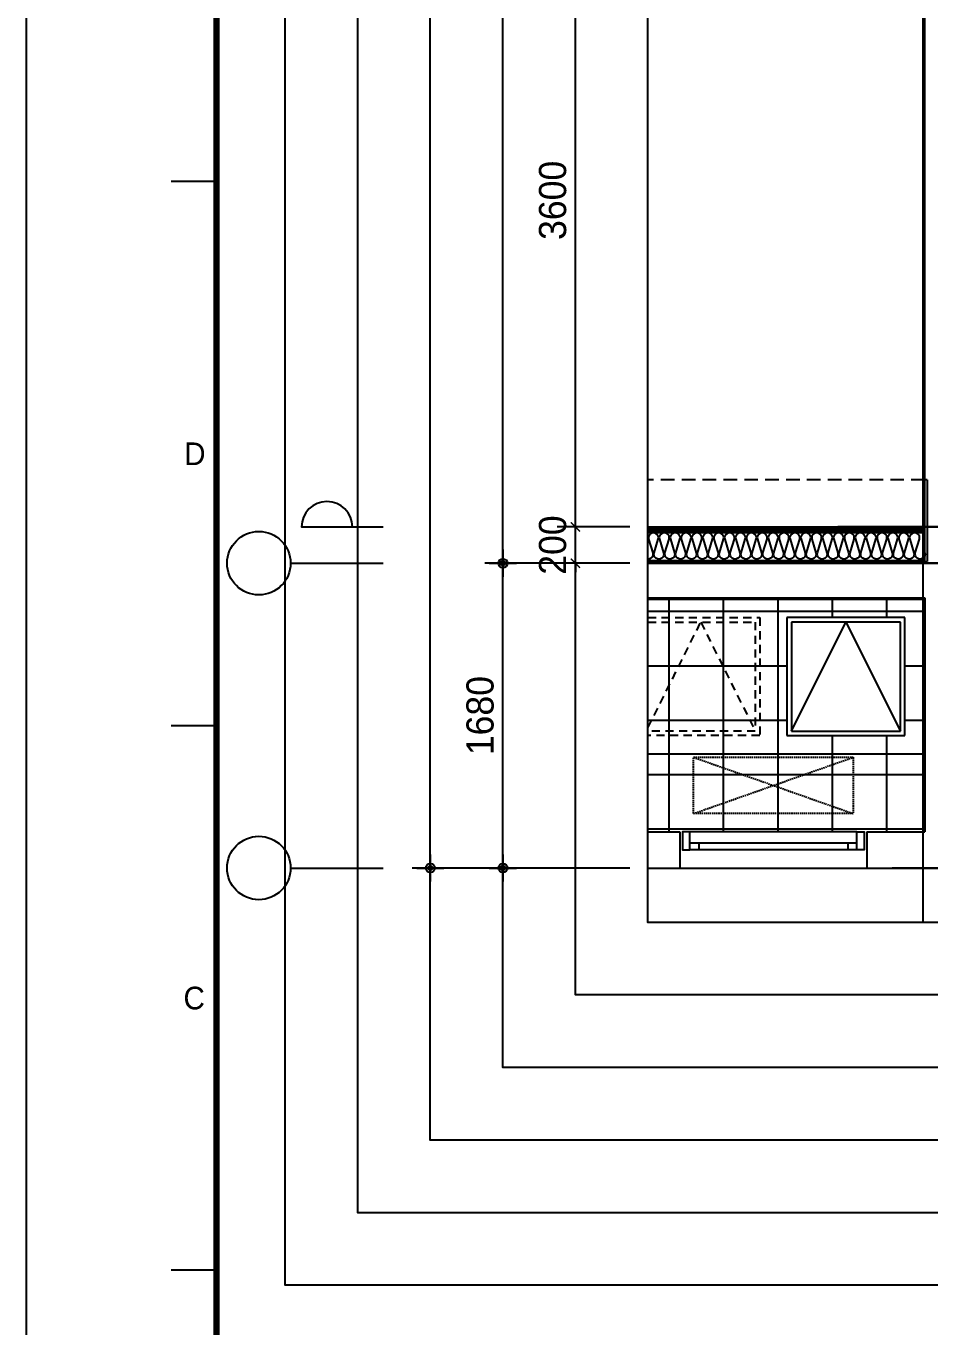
# Model space of a CAD drawing. Header units: millimetres. Extents: x -24416 to 92204, y -190080 to 23760.
# Drawn here: x 50154 to 55137, y -154843 to -147672 of the extents above; entities that cross this region are included whole.
import ezdxf
from ezdxf.enums import TextEntityAlignment as Align
from ezdxf.xclip import XClip

# ---------------------------------------------------------------- set-up
doc = ezdxf.new("R2010")
doc.units = ezdxf.units.MM
doc.header["$LTSCALE"] = 50
doc.header["$XCLIPFRAME"] = 0
for name, pattern in [('AUDIT_D_220706163347-0', [0]), ('CEN', [62, 60, -1, 0, -1]), ('HD', [2.5, 1.5, -1]), ('HID', [2.3, 1.5, -0.8])]:
    doc.linetypes.add(name, pattern=pattern)
doc.layers.get('defpoints').update_dxf_attribs({"color": 139})
for name, color, linetype in [('A-ELE8', 8, 'Continuous'), ('A-치수', 7, 'AUDIT_D_220706163347-0'), ('AA-BORD-FORM', 7, 'Continuous'), ('AA-BORD-TEXT', 3, 'Continuous'), ('AA-XXXX-DIMS', 7, 'Continuous'), ('CEN_CON', 1, 'CEN'), ('CONC', 2, 'Continuous'), ('dan1', 7, 'HID'), ('DIM', 7, 'AUDIT_D_220706163347-0'), ('ELE3_CON', 7, 'Continuous'), ('ETC', 7, 'Continuous'), ('INS', 8, 'Continuous'), ('WAL_DRY', 7, 'Continuous'), ('WIN', 4, 'Continuous'), ('바닥타일', 8, 'Continuous')]:
    doc.layers.add(name, color=color, linetype=linetype)
doc.layers.add('Defpoint', color=135, linetype='Continuous', plot=False)
doc.layers.add('MC', color=135, linetype='Continuous', plot=False)
doc.styles.add('HAUD01', font='Dotum.ttf')
doc.styles.add('맑은고딕', font='malgun.ttf', dxfattribs={"width": 0.9})
doc.dimstyles.new('DIM-50', dxfattribs={"dimscale": 50, "dimtxt": 3, "dimasz": 1, "dimexe": 2, "dimexo": 2, "dimgap": 1, "dimtad": 1, "dimdec": 0, "dimzin": 0, "dimdsep": 46, "dimtxsty": '맑은고딕', "dimblk1": 'DIMDOT', "dimblk2": 'DIMDOT', "dimsah": 1, "dimcen": 0.09, "dimdle": 2, "dimclrd": 7, "dimclre": 7, "dimclrt": 3, "dimadec": 0, "dimazin": 0, "dimtfac": 1, "dimtdec": 0, "dimtix": 1, "dimtmove": 2, "dimatfit": 3, "dimldrblk": 'DIMDOT', "dimfxl": 1, "dimtolj": 1, "dimtzin": 0, "dimarcsym": 0})
doc.dimstyles.new('MCDIM-50', dxfattribs={"dimscale": 50, "dimtxt": 3, "dimasz": 1, "dimexe": 2, "dimexo": 2, "dimgap": 1, "dimtad": 1, "dimdec": 0, "dimzin": 0, "dimdsep": 46, "dimtxsty": '맑은고딕', "dimblk1": 'ARCHTICK', "dimblk2": 'ARCHTICK', "dimsah": 1, "dimcen": 0.09, "dimdle": 2, "dimclrd": 7, "dimclre": 7, "dimclrt": 3, "dimadec": 0, "dimazin": 0, "dimtfac": 1, "dimtdec": 0, "dimtix": 1, "dimtmove": 2, "dimatfit": 3, "dimldrblk": 'ARCHTICK', "dimfxl": 1, "dimtolj": 1, "dimtzin": 0, "dimarcsym": 0})

# ---------------------------------------------------------------- blocks, each defined once
blk = doc.blocks.new('실외기창_1000')
at = {"layer": 'WIN', "color": 8}
blk.add_line((960, 100), (40, 100), dxfattribs=at)
at = {"layer": 'WIN'}
for p, q in [((960, 36), (40, 36)), ((960, 0), (40, 0)), ((90, 36), (90, 0)), ((910, 36), (910, 0))]:
    blk.add_line(p, q, dxfattribs=at)
for points in [[(40, 100), (0, 100), (0, 0), (40, 0)], [(960, 100), (1000, 100), (1000, 0), (960, 0)]]:
    blk.add_lwpolyline(points, close=True, dxfattribs=at)
blk = doc.blocks.new('A$C24669fbc')
at = {"layer": 'Defpoint'}
blk.add_lwpolyline([(1650, 850), (0, 850), (0, 0), (1650, 0)], close=True, dxfattribs=at)
at = {"layer": 'ETC', "linetype": 'HD', "ltscale": 0.6}
for points in [[(100, 750), (750, 750), (750, 100), (100, 100)], [(125, 725), (725, 725), (725, 125), (125, 125)]]:
    blk.add_lwpolyline(points, close=True, dxfattribs=at)
blk.add_lwpolyline([(125, 125), (425, 725), (725, 125)], dxfattribs=at)
at = {"layer": 'ETC', "linetype": 'HD', "ltscale": 10}
for points in [[(1550, 750), (900, 750), (900, 100), (1550, 100)], [(1525, 725), (925, 725), (925, 125), (1525, 125)]]:
    blk.add_lwpolyline(points, close=True, dxfattribs=at)
blk.add_lwpolyline([(925, 125), (1225, 725), (1525, 125)], dxfattribs=at)
blk = doc.blocks.new('A$C8273e713')
at = {"layer": 'A-ELE8', "linetype": 'HID', "ltscale": 0.1}
for p, q in [((0, 310), (880, 0)), ((0, 0), (880, 310))]:
    blk.add_line(p, q, dxfattribs=at)
blk.add_lwpolyline([(0, 310), (880, 310), (880, 0), (0, 0)], close=True, dxfattribs=at)
blk = doc.blocks.new('insul1')
blk.add_lwpolyline([(0, 0.25, 1.344031), (0.35, 0.25), (0.2, 0.75, -1.344031), (0.55, 0.75), (0.4, 0.25)], format="xyb")
blk = doc.blocks.new('U-131A(확장)2', base_point=(284085.3, -82263.2))
at = {"layer": '바닥타일'}
h = blk.add_hatch(dxfattribs=at)
h.set_pattern_fill('_USER', color=256, scale=300, double=1, pattern_type=0)
h.set_pattern_definition([(0, (0, 0), (0, 300), []), (90, (0, 0), (-300, 2e-14), [])])
h.paths.add_polyline_path([(285275.3, -80883.2), (285275.3, -81533.2), (284625.3, -81533.2), (284625.3, -80883.2)], flags=16)
h.paths.add_polyline_path([(284515.3, -80773.2), (284515.3, -82063.2), (286180.3, -82063.2), (286180.3, -80773.2)])
h.paths.add_polyline_path([(286300.3, -80783.2), (286300.3, -82063.2), (288085.3, -82063.2), (288085.3, -80783.2)])
at = {"layer": 'CEN_CON'}
blk.add_line((286335.3, -80583.2), (283785.3, -80583.2), dxfattribs=at)
at = {"layer": 'CONC'}
for p, q in [((284515.3, -80123.2), (284515.3, -73168.2)), ((284502.3, -80123.2), (284502.3, -80573.2)), ((284502.3, -80123.2), (284515.3, -80123.2)), ((286300.3, -80573.2), (284502.3, -80573.2)), ((286300.3, -80773.2), (284515.3, -80773.2)), ((284515.3, -80773.2), (284515.3, -82063.2)), ((284835.3, -82063.2), (284515.3, -82063.2)), ((284835.3, -82063.2), (284835.3, -82263.2)), ((286180.3, -82063.2), (285865.3, -82063.2)), ((285865.3, -82063.2), (285865.3, -82263.2)), ((284835.3, -82263.2), (284085.3, -82263.2)), ((286300.3, -82263.2), (285865.3, -82263.2))]:
    blk.add_line(p, q, dxfattribs=at)
at = {"layer": 'dan1'}
blk.add_line((284515.3, -80123.2), (288135.3, -80123.2), dxfattribs=at)
at = {"layer": 'ELE3_CON'}
blk.add_line((285865.3, -82263.2), (284835.3, -82263.2), dxfattribs=at)
at = {"layer": 'INS'}
for p, q in [((284515.3, -80573.2), (284515.3, -80123.2)), ((286315.3, -80413.2), (284515.3, -80413.2)), ((286315.3, -80568.2), (284515.3, -80568.2))]:
    blk.add_line(p, q, dxfattribs=at)
at = {"layer": 'MC'}
for p, q in [((284525.3, -82563.2), (284525.3, -71628.2)), ((288445.3, -80383.2), (283785.3, -80383.2))]:
    blk.add_line(p, q, dxfattribs=at)
at = {"layer": 'WAL_DRY'}
for p, q in [((286315.3, -80393.2), (284515.3, -80393.2)), ((286315.3, -80403.2), (284515.3, -80403.2))]:
    blk.add_line(p, q, dxfattribs=at)
at = {"xscale": -1}
blk.add_blockref('실외기창_1000', (285850.3, -82163.2), dxfattribs=at)
at = {"layer": 'A-ELE8', "linetype": 'HID', "ltscale": 0.1, "xscale": -1}
blk.add_blockref('A$C8273e713', (285790.3, -81963.2), dxfattribs=at)
at = {"layer": 'ETC', "linetype": 'HD', "ltscale": 10, "xscale": -1}
blk.add_blockref('A$C24669fbc', (286175.3, -81633.2), dxfattribs=at)
at = {"layer": 'INS', "xscale": 150, "yscale": 150, "zscale": 150, "row_count": 1, "column_count": 30, "row_spacing": 0, "column_spacing": 60}
blk.add_blockref('insul1', (284515.3, -80563.2), dxfattribs=at)
blk = doc.blocks.new('중심')
at = {"layer": 'DIM'}
blk.add_line((-350, 0), (0, 0), dxfattribs=at)
blk.add_circle((-470, 0), 120, dxfattribs=at)
blk = doc.blocks.new('DIMDOT')
at = {"layer": 'AA-XXXX-DIMS'}
for p, q in [((0, -1.5), (0, 1.5)), ((-1.5, 0), (1.5, 0))]:
    blk.add_line(p, q, dxfattribs=at)
for radius in [0.5, 0.25]:
    blk.add_circle((0, 0), radius, dxfattribs=at)
blk = doc.blocks.new('*D366')
at = {"layer": 'defpoints', "color": 0, "transparency": 16777216}
for p in [(2628.8, -174393.2), (3428.8, -174393.2), (3428.8, -176073.2)]:
    blk.add_point(p, dxfattribs=at)
at = {"layer": 'DIM', "color": 7, "lineweight": -2, "transparency": 16777216}
for p, q in [((3328.8, -174393.2), (2528.8, -174393.2)), ((2628.8, -176023.2), (2628.8, -174443.2)), ((3328.8, -176073.2), (2528.8, -176073.2))]:
    blk.add_line(p, q, dxfattribs=at)
at = {"layer": 'DIM', "color": 7, "lineweight": -2, "transparency": 16777216, "xscale": 50, "yscale": 50, "zscale": 50}
for p, rotation in [((2628.8, -174393.2), 90), ((2628.8, -176073.2), 270)]:
    blk.add_blockref('DIMDOT', p, dxfattribs=dict(at, rotation=rotation))
at = {"layer": 'DIM', "color": 3, "transparency": 16777216, "insert": (2503.7, -175233.2), "char_height": 150, "attachment_point": 5, "rotation": 90, "style": 'HAUD01'}
blk.add_mtext('\\A1;1680', dxfattribs=at)
blk = doc.blocks.new('*D367')
at = {"layer": 'defpoints', "color": 0, "transparency": 16777216}
for p in [(2628.8, -167928.2), (3428.8, -167928.2), (3428.8, -174393.2)]:
    blk.add_point(p, dxfattribs=at)
at = {"layer": 'DIM', "color": 7, "lineweight": -2, "transparency": 16777216}
for p, q in [((3328.8, -167928.2), (2528.8, -167928.2)), ((2628.8, -174343.2), (2628.8, -167978.2)), ((3328.8, -174393.2), (2528.8, -174393.2))]:
    blk.add_line(p, q, dxfattribs=at)
at = {"layer": 'DIM', "color": 7, "lineweight": -2, "transparency": 16777216, "xscale": 50, "yscale": 50, "zscale": 50}
for p, rotation in [((2628.8, -167928.2), 90), ((2628.8, -174393.2), 270)]:
    blk.add_blockref('DIMDOT', p, dxfattribs=dict(at, rotation=rotation))
at = {"layer": 'DIM', "color": 3, "transparency": 16777216, "insert": (2503.7, -171160.7), "char_height": 150, "attachment_point": 5, "rotation": 90, "style": 'HAUD01'}
blk.add_mtext('\\A1;6465', dxfattribs=at)
blk = doc.blocks.new('*D371')
at = {"layer": 'defpoints', "color": 0, "transparency": 16777216}
for p in [(2228.8, -165738.2), (3428.8, -165738.2), (3428.8, -176073.2)]:
    blk.add_point(p, dxfattribs=at)
at = {"layer": 'DIM', "color": 7, "lineweight": -2, "transparency": 16777216}
for p, q in [((3328.8, -165738.2), (2128.8, -165738.2)), ((2228.8, -176023.2), (2228.8, -165788.2)), ((3328.8, -176073.2), (2128.8, -176073.2))]:
    blk.add_line(p, q, dxfattribs=at)
at = {"layer": 'DIM', "color": 7, "lineweight": -2, "transparency": 16777216, "xscale": 50, "yscale": 50, "zscale": 50}
for p, rotation in [((2228.8, -165738.2), 90), ((2228.8, -176073.2), 270)]:
    blk.add_blockref('DIMDOT', p, dxfattribs=dict(at, rotation=rotation))
at = {"layer": 'DIM', "color": 3, "transparency": 16777216, "insert": (2103.7, -170905.7), "char_height": 150, "attachment_point": 5, "rotation": 90, "style": 'HAUD01'}
blk.add_mtext('\\A1;10335', dxfattribs=at)
blk = doc.blocks.new('_ArchTick')
at = {"color": 0, "linetype": 'ByBlock', "const_width": 0.15}
blk.add_lwpolyline([(-0.5, -0.5), (0.5, 0.5)], dxfattribs=at)
blk = doc.blocks.new('*D372')
at = {"layer": 'defpoints', "color": 0, "linetype": 'ByBlock', "transparency": 16777216}
for p in [(3028.8, -174193.2), (3428.8, -174193.2), (3428.8, -174393.2)]:
    blk.add_point(p, dxfattribs=at)
at = {"layer": 'DIM', "color": 7, "linetype": 'ByBlock', "lineweight": -2, "transparency": 16777216}
for p, q in [((3028.8, -174193.2), (3028.8, -174143.2)), ((3328.8, -174193.2), (2928.8, -174193.2)), ((3028.8, -174393.2), (3028.8, -174193.2)), ((3328.8, -174393.2), (2928.8, -174393.2)), ((3028.8, -174393.2), (3028.8, -174443.2))]:
    blk.add_line(p, q, dxfattribs=at)
at = {"layer": 'DIM', "color": 7, "linetype": 'ByBlock', "lineweight": -2, "transparency": 16777216, "xscale": 50, "yscale": 50, "zscale": 50}
for p, rotation in [((3028.8, -174193.2), 270), ((3028.8, -174393.2), 90)]:
    blk.add_blockref('_ArchTick', p, dxfattribs=dict(at, rotation=rotation))
at = {"layer": 'DIM', "color": 3, "linetype": 'ByBlock', "transparency": 16777216, "insert": (2903.7, -174293.2), "char_height": 150, "attachment_point": 5, "rotation": 90, "style": 'HAUD01'}
blk.add_mtext('\\A1;200', dxfattribs=at)
blk = doc.blocks.new('*D772')
at = {"layer": 'defpoints', "color": 0, "linetype": 'ByBlock', "transparency": 16777216}
for p in [(3028.8, -170593.2), (3428.8, -170593.2), (3428.8, -174193.2)]:
    blk.add_point(p, dxfattribs=at)
at = {"layer": 'DIM', "color": 7, "linetype": 'ByBlock', "lineweight": -2, "transparency": 16777216}
for p, q in [((3028.8, -174293.2), (3028.8, -170493.2)), ((3328.8, -170593.2), (2928.8, -170593.2)), ((3328.8, -174193.2), (2928.8, -174193.2))]:
    blk.add_line(p, q, dxfattribs=at)
at = {"layer": 'DIM', "color": 7, "linetype": 'ByBlock', "lineweight": -2, "transparency": 16777216, "xscale": 50, "yscale": 50, "zscale": 50}
for p, rotation in [((3028.8, -170593.2), 90), ((3028.8, -174193.2), 270)]:
    blk.add_blockref('_ArchTick', p, dxfattribs=dict(at, rotation=rotation))
at = {"layer": 'DIM', "color": 3, "linetype": 'ByBlock', "transparency": 16777216, "insert": (2903.7, -172393.2), "char_height": 150, "attachment_point": 5, "rotation": 90, "style": 'HAUD01'}
blk.add_mtext('\\A1;3600', dxfattribs=at)
blk = doc.blocks.new('XR-FORM 청주월명')
at = {"layer": 'AA-BORD-FORM', "color": 2}
for p, q in [((21, 237), (16, 237)), ((21, 177), (16, 177)), ((21, 117), (16, 117))]:
    blk.add_line(p, q, dxfattribs=at)
at = {"layer": 'AA-BORD-FORM', "color": 1}
blk.add_lwpolyline([(0, 0), (841, 0), (841, 594), (0, 594)], close=True, dxfattribs=at)
at = {"layer": 'AA-BORD-FORM', "color": 2, "const_width": 0.682}
blk.add_lwpolyline([(21, 17), (21, 577), (821, 577), (821, 17)], close=True, dxfattribs=at)
at = {"layer": 'AA-BORD-TEXT', "color": 7, "style": 'HAUD01'}
for s, p in [('D', (18.61, 207)), ('C', (18.54, 147))]:
    blk.add_text(s, height=2.5, dxfattribs=at).set_placement(p, align=Align.MIDDLE_CENTER)
blk = doc.blocks.new('DIM-1108')
at = {"layer": 'DIM'}
blk.add_lwpolyline([(1799, -174193.2, 1), (1519, -174193.2), (1969, -174193.2)], format="xyb", dxfattribs=at)
at = {"layer": 'A-치수', "xscale": 1.458333333333333, "yscale": 1.458333333333333, "zscale": 1.458333333333333}
for p in [(1969, -174393.2), (1969, -176073.2)]:
    blk.add_blockref('중심', p, dxfattribs=at)
at = {"layer": 'DIM'}
for base, p1, p2, picture, middle in [((2228.8, -165738.2), (3428.8, -176073.2), (3428.8, -165738.2), '*D371', (2103.7, -170905.7)), ((2628.8, -167928.2), (3428.8, -174393.2), (3428.8, -167928.2), '*D367', (2503.7, -171160.7)), ((2628.8, -174393.2), (3428.8, -176073.2), (3428.8, -174393.2), '*D366', (2503.7, -175233.2))]:
    dim = blk.add_linear_dim(base=base, p1=p1, p2=p2, angle=90, dimstyle='DIM-50', override={"dimscale": 50, "dimtxsty": 'HAUD01'}, dxfattribs=at)
    dim.commit()
    dim.dimension.update_dxf_attribs({"geometry": picture, "text_midpoint": middle})
at = {"layer": 'DIM', "linetype": 'ByBlock'}
for base, p1, p2, picture, middle in [((3028.8, -170593.2), (3428.8, -174193.2), (3428.8, -170593.2), '*D772', (2903.7, -172393.2)), ((3028.8, -174193.2), (3428.8, -174393.2), (3428.8, -174193.2), '*D372', (2903.7, -174293.2))]:
    dim = blk.add_linear_dim(base=base, p1=p1, p2=p2, angle=90, dimstyle='MCDIM-50', override={"dimtxsty": 'HAUD01'}, dxfattribs=at)
    dim.commit()
    dim.dimension.update_dxf_attribs({"geometry": picture, "text_midpoint": middle})

msp = doc.modelspace()

# ---------------------------------------------------------------- linework, layer by layer
at = {"layer": 'defpoints'}
for points in [[(51582.7, -136888.2), (87098.8, -136888.2), (87098.8, -154613.2), (51582.7, -154613.2)], [(51982.7, -137288.2), (86698.8, -137288.2), (86698.8, -154213.2), (51982.7, -154213.2)], [(52382.7, -137688.2), (86298.8, -137688.2), (86298.8, -153813.2), (52382.7, -153813.2)], [(52782.7, -138088.2), (85898.8, -138088.2), (85898.8, -153413.2), (52782.7, -153413.2)], [(53182.7, -138488.2), (85498.8, -138488.2), (85498.8, -153013.2), (53182.7, -153013.2)], [(53582.7, -138888.2), (85098.8, -138888.2), (85098.8, -152613.2), (53582.7, -152613.2)]]:
    msp.add_lwpolyline(points, close=True, dxfattribs=at)

# ---------------------------------------------------------------- block references
msp.add_blockref('DIM-1108', (50153.9, 23760))
at = {"xscale": 50, "yscale": 50, "zscale": 50}
msp.add_blockref('XR-FORM 청주월명', (50153.9, -160380), dxfattribs=at)
ref = msp.add_blockref('U-131A(확장)2', (55538.8, -152313.2), dxfattribs=dict(xscale=-1))
XClip(ref).set_block_clipping_path([(254525.3468844854, -82563.1562753955), (286041.4119379289, -68838.1562753955)])
ref = msp.add_blockref('U-131A(확장)2', (54928.8, -152313.2))
XClip(ref).set_block_clipping_path([(282739.2818310418, -82563.1562753955), (314255.3468844853, -68838.1562753955)])

doc.saveas('drawing.dxf')
